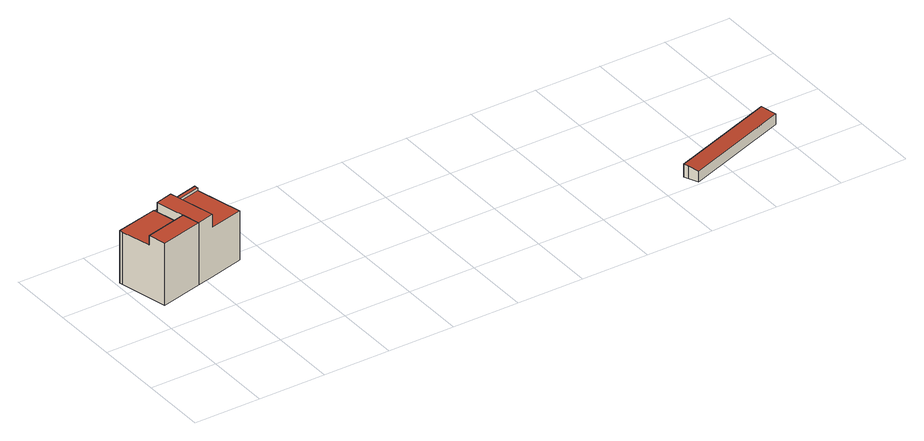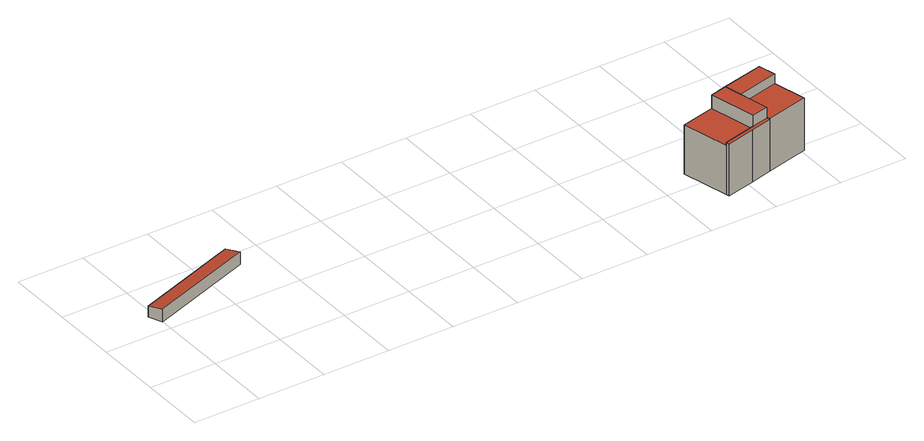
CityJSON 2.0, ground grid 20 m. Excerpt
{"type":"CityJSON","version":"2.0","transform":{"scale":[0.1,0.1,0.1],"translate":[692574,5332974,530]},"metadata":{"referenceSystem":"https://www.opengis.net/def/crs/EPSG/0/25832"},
"CityObjects":{
"building1":{"type":"Building","attributes":{"Gemeindeschluessel":"09162000","HoeheDach":"550.640","HoeheGrund":"531.672","Methode":"2000","NiedrigsteTraufeDesGebaeudes":"547.720","Geometrietyp2DReferenz":"3000","function":"31001_1000","roofType":"1000","measuredHeight":18.97,"storeysAboveGround":6},"geometry":[{"type":"MultiSurface","lod":"2","boundaries":[[[0,1,2,3]],[[4,5,6,7,8,9]],[[10,11,5,4]],[[3,10,4,9,12,13,0]],[[7,6,14,15]],[[3,2,15,14,11,10]],[[16,1,0,13,12]],[[16,8,7,15,2,1]],[[9,8,16,12]],[[5,11,14,6]]],"semantics":{"surfaces":[{"type":"WallSurface"},{"type":"GroundSurface"},{"type":"RoofSurface"}],"values":[0,0,0,1,0,0,0,2,0,2]}}]},
"building2":{"type":"Building","attributes":{"Gemeindeschluessel":"09162000","HoeheDach":"550.620","HoeheGrund":"531.620","Methode":"1000","NiedrigsteTraufeDesGebaeudes":"546.620","Geometrietyp2DReferenz":"3000","function":"31001_1000","roofType":"9999","measuredHeight":19,"storeysAboveGround":8},"geometry":[{"type":"MultiSurface","lod":"2","boundaries":[[[17,18,19,20,21,22]],[[23,24,25,26,27,28,11]],[[29,17,22,30]],[[24,23,29,30,31,32,33,25]],[[17,34,35,18]],[[11,28,35,34]],[[36,18,35,28,27]],[[37,19,18,36]],[[33,37,26,25]],[[32,20,19,37,33]],[[30,22,21,31]],[[27,26,37,36]],[[23,11,34,17,29]],[[31,21,20,32]]],"semantics":{"surfaces":[{"type":"RoofSurface"},{"type":"WallSurface"},{"type":"GroundSurface"}],"values":[0,1,1,2,1,0,1,1,1,1,1,0,1,1]}}]},
"building3":{"type":"Building","attributes":{"Gemeindeschluessel":"09162000","HoeheDach":"534.391","HoeheGrund":"530.500","Methode":"1000","NiedrigsteTraufeDesGebaeudes":"533.744","Geometrietyp2DReferenz":"3000","function":"31001_2000","roofType":"1000","measuredHeight":3.89},"geometry":[{"type":"MultiSurface","lod":"2","boundaries":[[[38,39,40,41,42,43]],[[44,45,46,40,39,38]],[[47,46,45,48]],[[48,49,43,42,41,47]],[[41,40,46,47]],[[49,44,38,43]],[[48,45,44,49]]],"semantics":{"surfaces":[{"type":"WallSurface"},{"type":"RoofSurface"},{"type":"GroundSurface"}],"values":[0,1,0,2,0,0,0]}}]}
},
"vertices":[
[127,466,17],[127,466,177],[130,455,177],[130,455,17],[38,285,17],[38,285,206],[25,337,206],[25,337,177],[4,425,177],[4,425,17],[164,315,17],[164,315,206],[1,436,17],[52,448,17],[151,368,206],[151,368,177],[1,436,177],
[130,455,174],[181,468,174],[282,493,174],[280,504,174],[192,482,174],[127,466,174],[164,315,16],[215,328,16],[317,353,16],[317,353,166],[215,328,166],[215,328,206],[130,455,16],[127,466,16],[192,482,16],[280,504,16],[282,493,16],[130,455,206],[181,468,206],[181,468,166],[282,493,166],
[1485,51,44],[1800,162,44],[1801,162,44],[1801,162,5],[1800,162,5],[1485,51,5],[1490,39,42],[1502,9,37],[1817,121,38],[1817,121,5],[1502,9,5],[1490,39,5]
]}
